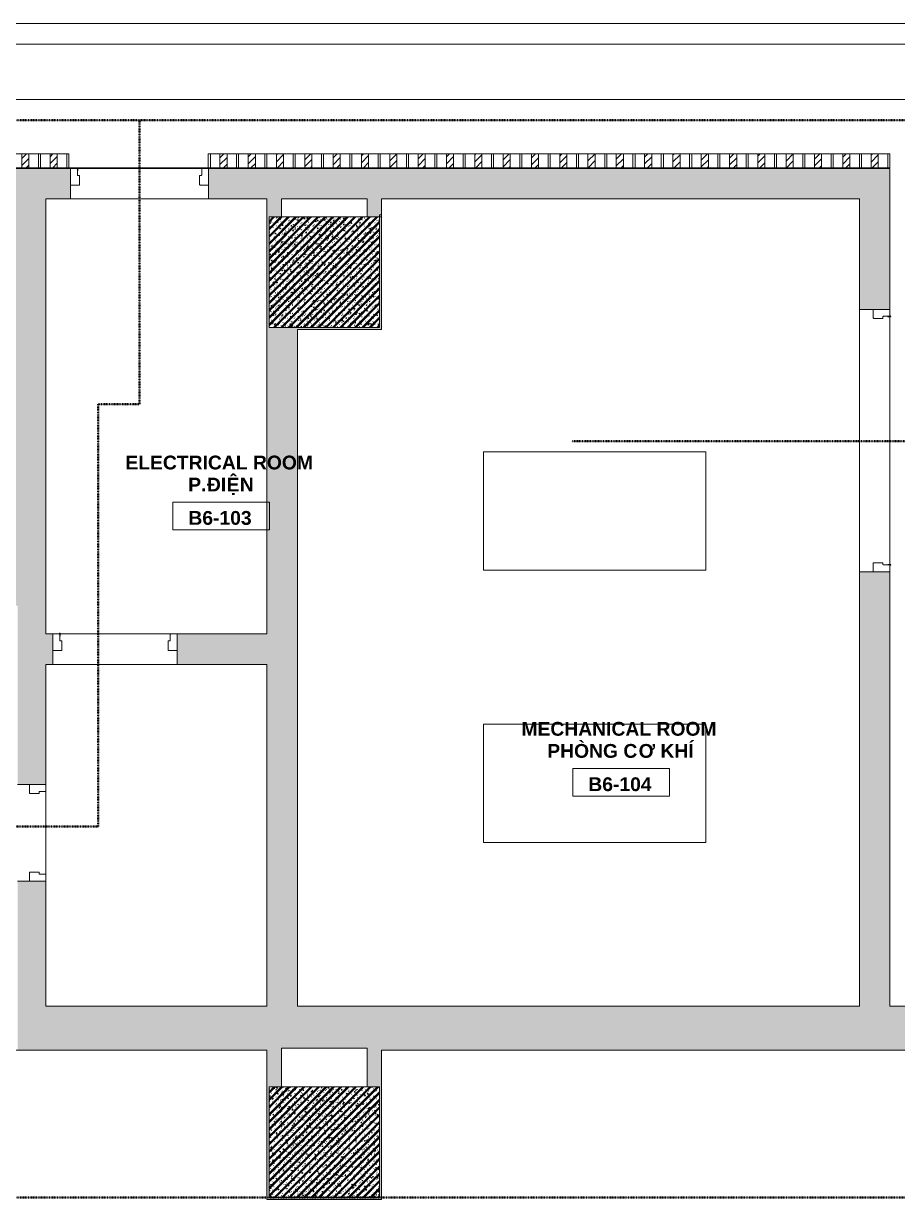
# Model space of a CAD drawing. Header units: millimetres. Extents: x -32090 to 18410, y 18847 to 76047.
# Drawn here: x 4383 to 10710, y 67532 to 76047 of the extents above; entities that cross this region are included whole.
import ezdxf

# ---------------------------------------------------------------- set-up
doc = ezdxf.new("R2010")
doc.units = ezdxf.units.MM
doc.linetypes.add('dash 1-1', pattern=[2, 1, -1])
for name, color, linetype, lineweight in [('A-AREA-IDEN', 2, 'Continuous', 9), ('A-DETL', 90, 'Continuous', 5), ('A-DOOR', 31, 'Continuous', 5), ('A-FLOR', 192, 'Continuous', 5), ('A-GLAZ-CURT', 52, 'Continuous', 5), ('A-GLAZ-CWMG', 51, 'Continuous', 5), ('A-WALL', 113, 'Continuous', 5), ('A-WALL-PATT', 111, 'Continuous', 5), ('S-COLS', 52, 'Continuous', 5)]:
    doc.layers.add(name, color=color, linetype=linetype, lineweight=lineweight)
doc.styles.add('Arial_B', font='arialbd.ttf', dxfattribs={"height": 100})
doc.styles.add('Arial_B_1', font='arialbd.ttf', dxfattribs={"height": 100})
pattern_1 = [(50, (0, 0), (63.763904, -5.57885), [6.667, -73.342]), (355, (0, 0), (-12.334876, 66.869514), [5.334, -58.674]), (100.451, (5.314, -0.465), (51.43036, 61.29098), [5.667, -62.332]), (46.184, (0, 17.78), (94.87722, -14.714836), [10.001, -110.014]), (96.636, (7.91, 16.55), (83.09115, 86.5993), [8.5, -93.497]), (351.184, (0, 17.78), (83.09204, 86.59928), [8.001, -88.011]), (21, (8.89, 13.335), (53.064487, -35.792726), [6.667, -73.342]), (326, (8.89, 13.335), (21.63066, 64.46546), [5.334, -58.674]), (71.451, (13.31, 10.35), (74.69646, 28.672367), [5.667, -62.332]), (37.5, (0, 0), (1.080413, 29.594271), [1.676, -56.286, 1.676, -57.887, -58.896]), (37.5, (0, 0), (1.080413, 29.594271), [-117.526, 1.676, -57.22]), (7.5, (0, 0), (23.386368, 35.063507), [1.676, -32.283, 1.676, -54.953, -22.447]), (7.5, (0, 0), (23.386368, 35.063507), [-90.589, 1.676, -20.771]), (327.5, (-19.825, 0), (47.456567, -2.005468), [1.676, -20.549, 1.676, -67.666, -92.011]), (327.5, (-19.825, 0), (47.456567, -2.005468), [-91.567, 1.676, -90.335]), (317.5, (-28.715, 0), (51.844948, 8.89904), [1.676, -27.216, 1.676, -44.374, -65.341]), (317.5, (-28.715, 0), (51.844948, 8.89904), [-74.943, 1.676, -63.665]), (45, (0, 0), (-26.715908, 26.715908), []), (45, (0, 10.89), (-26.715908, 26.715908), [])]

# ---------------------------------------------------------------- blocks, each defined once
blk = doc.blocks.new('DP3-D201 - DP3-D201-9167346-1st Traffic Floor Plan - Pedestrian')
at = {"layer": 'A-DOOR'}
for p, q in [((-903, 110), (-947, 110)), ((-900, 108.5), (-900, 94.1)), ((-900, 94.1), (-897, 94.1)), ((-900, 63), (-900, 94.1)), ((-897, 94.1), (-897, 113.1)), ((897, 113.1), (897, 94.1)), ((897, 94.1), (900, 94.1)), ((900, 94.1), (900, 108.5)), ((900, 94.1), (900, 63)), ((947, 110), (903, 110)), ((-888, 60), (-897, 60)), ((-885, -7), (-885, 57)), ((885, 57), (885, -7)), ((897, 60), (888, 60)), ((-947, -10), (-888, -10)), ((888, -10), (947, -10))]:
    blk.add_line(p, q, dxfattribs=at)
for centre, radius, start, end in [((-947, 107), 3, 90, 180.03612), ((-947, 107), 3, 141.44921, 180.03612), ((-947, 107), 3, 90, 128.58691), ((-900, 113.1), 3, 0, 249.32111), ((-903, 107), 3, 0.00001, 90), ((-903, 107), 3, 360, 90), ((-900, 113.1), 3, 58.66379, 131.99353), ((-900, 113.1), 3, 58.66379, 131.99353), ((-900, 113.1), 3, 58.66379, 131.99353), ((-900, 113.1), 3, 58.66379, 131.99353), ((-900, 113.1), 3, 58.66379, 131.99353), ((-900, 113.1), 3, 58.66379, 131.99353), ((-900, 113.1), 3, 58.66379, 131.99353), ((-902.2, 108.4), 2.19, 3.06617, 59.07533), ((900, 113.1), 3, 290.67889, 180), ((900, 113.1), 3, 48.00647, 121.33621), ((900, 113.1), 3, 48.00647, 121.33621), ((900, 113.1), 3, 48.00647, 121.33621), ((900, 113.1), 3, 48.00647, 121.33621), ((900, 113.1), 3, 48.00647, 121.33621), ((900, 113.1), 3, 48.00647, 121.33621), ((900, 113.1), 3, 48.00647, 121.33621), ((902.2, 108.4), 2.19, 120.92467, 176.93383), ((903, 107), 3, 90, 179.99999), ((903, 107), 3, 90, 180), ((947, 107), 3, 359.96388, 90), ((947, 107), 3, 51.41309, 90), ((947, 107), 3, 359.96388, 38.55079), ((-897, 63), 3, 180, 270), ((-888, 57), 3, 360, 90), ((-888, 57), 3, 360, 90), ((888, 57), 3, 90, 180), ((888, 57), 3, 90, 180), ((897, 63), 3, 270, 360), ((-947, -7), 3, 180, 270), ((-947, -7), 3, 180, 270), ((-888, -7), 3, 270, 360), ((-888, -7), 3, 270, 360), ((888, -7), 3, 180, 270), ((888, -7), 3, 180, 270), ((947, -7), 3, 270, 360), ((947, -7), 3, 270, 0)]:
    blk.add_arc(centre, radius, start, end, dxfattribs=at)
blk = doc.blocks.new('DP3-DF101_F_ - DP3-DF101_F_-11925982-1st Traffic Floor Plan - Pedestrian')
at = {"layer": 'A-DOOR'}
for p, q in [((-497, 10), (-438, 10)), ((-435, 7), (-435, -57)), ((435, -57), (435, 7)), ((438, 10), (497, 10)), ((-450, -63), (-450, -107)), ((-438, -60), (-447, -60)), ((447, -60), (438, -60)), ((450, -94), (450, -63)), ((-453, -110), (-497, -110)), ((447, -94), (447, -113)), ((450, -94), (447, -94)), ((450, -108.4), (450, -94)), ((497, -110), (453, -110))]:
    blk.add_line(p, q, dxfattribs=at)
for centre, radius, start, end in [((-497, 7), 3, 90, 180), ((-497, 7), 3, 90, 180), ((-438, 7), 3, 0, 90), ((-438, 7), 3, 0, 90), ((438, 7), 3, 90, 180), ((438, 7), 3, 90, 180), ((497, 7), 3, 0, 90), ((497, 7), 3, 0, 90), ((-447, -63), 3, 90, 180), ((-438, -57), 3, 270, 0), ((-438, -57), 3, 270, 0), ((438, -57), 3, 180, 270), ((438, -57), 3, 180, 270), ((447, -63), 3, 0, 90), ((-497, -107), 3, 179.96388, 270), ((-497, -107), 3, 179.96388, 218.55079), ((-497, -107), 3, 231.41309, 270), ((-453, -107), 3, 270, 359.99999), ((-453, -107), 3, 270, 0), ((450, -113), 3, 180, 69.32111), ((450, -113), 3, 238.66379, 311.99353), ((450, -113), 3, 238.66379, 311.99353), ((450, -113), 3, 238.66379, 311.99353), ((450, -113), 3, 238.66379, 311.99353), ((450, -113), 3, 238.66379, 311.99353), ((450, -113), 3, 238.66379, 311.99353), ((450, -113), 3, 238.66379, 311.99353), ((453, -107), 3, 180.00001, 270), ((453, -107), 3, 180, 270), ((452.2, -108.3), 2.19, 183.06617, 239.07533), ((497, -107), 3, 270, 0.03612), ((497, -107), 3, 270, 308.58691), ((497, -107), 3, 321.44921, 0.03612)]:
    blk.add_arc(centre, radius, start, end, dxfattribs=at)
blk = doc.blocks.new('DP3-D101 - DP3-D101-9444226-1st Traffic Floor Plan - Pedestrian')
at = {"layer": 'A-DOOR'}
for p, q in [((-447, 10), (-388, 10)), ((-385, 7), (-385, -57)), ((385, -57), (385, 7)), ((388, 10), (447, 10)), ((-400, -63), (-400, -107)), ((-388, -60), (-397, -60)), ((397, -60), (388, -60)), ((400, -94.1), (400, -63)), ((-403, -110), (-447, -110)), ((397, -94.1), (397, -113.1)), ((400, -94.1), (397, -94.1)), ((400, -108.5), (400, -94.1)), ((447, -110), (403, -110))]:
    blk.add_line(p, q, dxfattribs=at)
for centre, radius, start, end in [((-447, 7), 3, 90, 180), ((-447, 7), 3, 90, 180), ((-388, 7), 3, 0, 90), ((-388, 7), 3, 0, 90), ((388, 7), 3, 90, 180), ((388, 7), 3, 90, 180), ((447, 7), 3, 0, 90), ((447, 7), 3, 0, 90), ((-397, -63), 3, 90, 180), ((-388, -57), 3, 270, 0), ((-388, -57), 3, 270, 0), ((388, -57), 3, 180, 270), ((388, -57), 3, 180, 270), ((397, -63), 3, 0, 90), ((-447, -107), 3, 179.96388, 270), ((-447, -107), 3, 179.96388, 218.55079), ((-447, -107), 3, 231.41309, 270), ((-403, -107), 3, 270, 359.99999), ((-403, -107), 3, 270, 0), ((400, -113.1), 3, 180, 69.32111), ((400, -113.1), 3, 238.66379, 311.99353), ((400, -113.1), 3, 238.66379, 311.99353), ((400, -113.1), 3, 238.66379, 311.99353), ((400, -113.1), 3, 238.66379, 311.99353), ((400, -113.1), 3, 238.66379, 311.99353), ((400, -113.1), 3, 238.66379, 311.99353), ((400, -113.1), 3, 238.66379, 311.99353), ((403, -107), 3, 180.00001, 270), ((403, -107), 3, 180, 270), ((402.2, -108.4), 2.19, 183.06617, 239.07533), ((447, -107), 3, 270, 0.03612), ((447, -107), 3, 270, 308.58691), ((447, -107), 3, 321.44921, 0.03612)]:
    blk.add_arc(centre, radius, start, end, dxfattribs=at)
blk = doc.blocks.new('GUTTER_1 - GUTTER_1-8544427-1st Traffic Floor Plan - Pedestrian')
at = {"layer": 'A-FLOR'}
for p, q in [((-32089.9, 76047.2), (18410.1, 76047.2)), ((18260.1, 75897.2), (-31939.9, 75897.2))]:
    blk.add_line(p, q, dxfattribs=at)
blk = doc.blocks.new('X Block - X Block-11240923-1st Traffic Floor Plan - Pedestrian')
at = {"layer": 'A-GLAZ-CURT'}
h = blk.add_hatch(dxfattribs=at)
h.set_pattern_fill('FP_34', color=256, style=0, pattern_type=2)
h.set_pattern_definition([(225, (10537.566, 75052.996), (24.748737, -24.748737), [])])
h.paths.add_polyline_path([(18.3, 50), (-33.3, 50), (-33.3, -50), (18.3, -50)])
for p, q in [((-102.5, 50), (-33.3, 50)), ((18.3, 50), (-33.3, 50)), ((-33.3, 50), (-33.3, -50)), ((18.3, -50), (18.3, 50)), ((18.3, 50), (87.5, 50)), ((87.5, 50), (87.5, -50)), ((-33.3, -50), (-102.5, -50)), ((-33.3, -50), (18.3, -50)), ((87.5, -50), (18.3, -50))]:
    blk.add_line(p, q, dxfattribs=at)
blk = doc.blocks.new('X Block - X Block-V54-1st Traffic Floor Plan - Pedestrian')
at = {"layer": 'A-GLAZ-CURT'}
h = blk.add_hatch(dxfattribs=at)
h.set_pattern_fill('FP_35', color=256, style=0, pattern_type=2)
h.set_pattern_definition([(225, (10332.566, 75052.996), (24.748737, -24.748737), [])])
h.paths.add_polyline_path([(18.3, 50), (-33.3, 50), (-33.3, -50), (18.3, -50)])
for p, q in [((-102.5, 50), (-33.3, 50)), ((-102.5, 50), (-102.5, -50)), ((18.3, 50), (-33.3, 50)), ((-33.3, 50), (-33.3, -50)), ((18.3, -50), (18.3, 50)), ((18.3, 50), (87.5, 50)), ((87.5, 50), (87.5, -50)), ((-33.3, -50), (-102.5, -50)), ((-33.3, -50), (18.3, -50)), ((87.5, -50), (18.3, -50))]:
    blk.add_line(p, q, dxfattribs=at)
blk = doc.blocks.new('X Block - X Block-V55-1st Traffic Floor Plan - Pedestrian')
at = {"layer": 'A-GLAZ-CURT'}
h = blk.add_hatch(dxfattribs=at)
h.set_pattern_fill('FP_36', color=256, style=0, pattern_type=2)
h.set_pattern_definition([(225, (10127.566, 75052.996), (24.748737, -24.748737), [])])
h.paths.add_polyline_path([(18.3, 50), (-33.3, 50), (-33.3, -50), (18.3, -50)])
for p, q in [((-102.5, 50), (-33.3, 50)), ((-102.5, 50), (-102.5, -50)), ((18.3, 50), (-33.3, 50)), ((-33.3, 50), (-33.3, -50)), ((18.3, -50), (18.3, 50)), ((18.3, 50), (87.5, 50)), ((87.5, 50), (87.5, -50)), ((-33.3, -50), (-102.5, -50)), ((-33.3, -50), (18.3, -50)), ((87.5, -50), (18.3, -50))]:
    blk.add_line(p, q, dxfattribs=at)
blk = doc.blocks.new('X Block - X Block-V56-1st Traffic Floor Plan - Pedestrian')
at = {"layer": 'A-GLAZ-CURT'}
h = blk.add_hatch(dxfattribs=at)
h.set_pattern_fill('FP_37', color=256, style=0, pattern_type=2)
h.set_pattern_definition([(225, (9922.566, 75052.996), (24.748737, -24.748737), [])])
h.paths.add_polyline_path([(18.3, 50), (-33.3, 50), (-33.3, -50), (18.3, -50)])
for p, q in [((-102.5, 50), (-33.3, 50)), ((-102.5, 50), (-102.5, -50)), ((18.3, 50), (-33.3, 50)), ((-33.3, 50), (-33.3, -50)), ((18.3, -50), (18.3, 50)), ((18.3, 50), (87.5, 50)), ((87.5, 50), (87.5, -50)), ((-33.3, -50), (-102.5, -50)), ((-33.3, -50), (18.3, -50)), ((87.5, -50), (18.3, -50))]:
    blk.add_line(p, q, dxfattribs=at)
blk = doc.blocks.new('X Block - X Block-V57-1st Traffic Floor Plan - Pedestrian')
at = {"layer": 'A-GLAZ-CURT'}
h = blk.add_hatch(dxfattribs=at)
h.set_pattern_fill('FP_38', color=256, style=0, pattern_type=2)
h.set_pattern_definition([(225, (9717.566, 75052.996), (24.748737, -24.748737), [])])
h.paths.add_polyline_path([(18.3, 50), (-33.3, 50), (-33.3, -50), (18.3, -50)])
for p, q in [((-102.5, 50), (-33.3, 50)), ((-102.5, 50), (-102.5, -50)), ((18.3, 50), (-33.3, 50)), ((-33.3, 50), (-33.3, -50)), ((18.3, -50), (18.3, 50)), ((18.3, 50), (87.5, 50)), ((87.5, 50), (87.5, -50)), ((-33.3, -50), (-102.5, -50)), ((-33.3, -50), (18.3, -50)), ((87.5, -50), (18.3, -50))]:
    blk.add_line(p, q, dxfattribs=at)
blk = doc.blocks.new('X Block - X Block-V58-1st Traffic Floor Plan - Pedestrian')
at = {"layer": 'A-GLAZ-CURT'}
h = blk.add_hatch(dxfattribs=at)
h.set_pattern_fill('FP_39', color=256, style=0, pattern_type=2)
h.set_pattern_definition([(225, (9512.566, 75052.996), (24.748737, -24.748737), [])])
h.paths.add_polyline_path([(18.3, 50), (-33.3, 50), (-33.3, -50), (18.3, -50)])
for p, q in [((-102.5, 50), (-33.3, 50)), ((-102.5, 50), (-102.5, -50)), ((18.3, 50), (-33.3, 50)), ((-33.3, 50), (-33.3, -50)), ((18.3, -50), (18.3, 50)), ((18.3, 50), (87.5, 50)), ((87.5, 50), (87.5, -50)), ((-33.3, -50), (-102.5, -50)), ((-33.3, -50), (18.3, -50)), ((87.5, -50), (18.3, -50))]:
    blk.add_line(p, q, dxfattribs=at)
blk = doc.blocks.new('X Block - X Block-V59-1st Traffic Floor Plan - Pedestrian')
at = {"layer": 'A-GLAZ-CURT'}
h = blk.add_hatch(dxfattribs=at)
h.set_pattern_fill('FP_40', color=256, style=0, pattern_type=2)
h.set_pattern_definition([(225, (9307.566, 75052.996), (24.748737, -24.748737), [])])
h.paths.add_polyline_path([(18.3, 50), (-33.3, 50), (-33.3, -50), (18.3, -50)])
for p, q in [((-102.5, 50), (-33.3, 50)), ((-102.5, 50), (-102.5, -50)), ((18.3, 50), (-33.3, 50)), ((-33.3, 50), (-33.3, -50)), ((18.3, -50), (18.3, 50)), ((18.3, 50), (87.5, 50)), ((87.5, 50), (87.5, -50)), ((-33.3, -50), (-102.5, -50)), ((-33.3, -50), (18.3, -50)), ((87.5, -50), (18.3, -50))]:
    blk.add_line(p, q, dxfattribs=at)
blk = doc.blocks.new('X Block - X Block-V60-1st Traffic Floor Plan - Pedestrian')
at = {"layer": 'A-GLAZ-CURT'}
h = blk.add_hatch(dxfattribs=at)
h.set_pattern_fill('FP_41', color=256, style=0, pattern_type=2)
h.set_pattern_definition([(225, (9102.566, 75052.996), (24.748737, -24.748737), [])])
h.paths.add_polyline_path([(18.3, 50), (-33.3, 50), (-33.3, -50), (18.3, -50)])
for p, q in [((-102.5, 50), (-33.3, 50)), ((-102.5, 50), (-102.5, -50)), ((18.3, 50), (-33.3, 50)), ((-33.3, 50), (-33.3, -50)), ((18.3, -50), (18.3, 50)), ((18.3, 50), (87.5, 50)), ((87.5, 50), (87.5, -50)), ((-33.3, -50), (-102.5, -50)), ((-33.3, -50), (18.3, -50)), ((87.5, -50), (18.3, -50))]:
    blk.add_line(p, q, dxfattribs=at)
blk = doc.blocks.new('X Block - X Block-V61-1st Traffic Floor Plan - Pedestrian')
at = {"layer": 'A-GLAZ-CURT'}
h = blk.add_hatch(dxfattribs=at)
h.set_pattern_fill('FP_42', color=256, style=0, pattern_type=2)
h.set_pattern_definition([(225, (8897.566, 75052.996), (24.748737, -24.748737), [])])
h.paths.add_polyline_path([(18.3, 50), (-33.3, 50), (-33.3, -50), (18.3, -50)])
for p, q in [((-102.5, 50), (-33.3, 50)), ((-102.5, 50), (-102.5, -50)), ((18.3, 50), (-33.3, 50)), ((-33.3, 50), (-33.3, -50)), ((18.3, -50), (18.3, 50)), ((18.3, 50), (87.5, 50)), ((87.5, 50), (87.5, -50)), ((-33.3, -50), (-102.5, -50)), ((-33.3, -50), (18.3, -50)), ((87.5, -50), (18.3, -50))]:
    blk.add_line(p, q, dxfattribs=at)
blk = doc.blocks.new('X Block - X Block-V62-1st Traffic Floor Plan - Pedestrian')
at = {"layer": 'A-GLAZ-CURT'}
h = blk.add_hatch(dxfattribs=at)
h.set_pattern_fill('FP_43', color=256, style=0, pattern_type=2)
h.set_pattern_definition([(225, (8692.566, 75052.996), (24.748737, -24.748737), [])])
h.paths.add_polyline_path([(18.3, 50), (-33.3, 50), (-33.3, -50), (18.3, -50)])
for p, q in [((-102.5, 50), (-33.3, 50)), ((-102.5, 50), (-102.5, -50)), ((18.3, 50), (-33.3, 50)), ((-33.3, 50), (-33.3, -50)), ((18.3, -50), (18.3, 50)), ((18.3, 50), (87.5, 50)), ((87.5, 50), (87.5, -50)), ((-33.3, -50), (-102.5, -50)), ((-33.3, -50), (18.3, -50)), ((87.5, -50), (18.3, -50))]:
    blk.add_line(p, q, dxfattribs=at)
blk = doc.blocks.new('X Block - X Block-V63-1st Traffic Floor Plan - Pedestrian')
at = {"layer": 'A-GLAZ-CURT'}
h = blk.add_hatch(dxfattribs=at)
h.set_pattern_fill('FP_44', color=256, style=0, pattern_type=2)
h.set_pattern_definition([(225, (8487.566, 75052.996), (24.748737, -24.748737), [])])
h.paths.add_polyline_path([(18.3, 50), (-33.3, 50), (-33.3, -50), (18.3, -50)])
for p, q in [((-102.5, 50), (-33.3, 50)), ((-102.5, 50), (-102.5, -50)), ((18.3, 50), (-33.3, 50)), ((-33.3, 50), (-33.3, -50)), ((18.3, -50), (18.3, 50)), ((18.3, 50), (87.5, 50)), ((87.5, 50), (87.5, -50)), ((-33.3, -50), (-102.5, -50)), ((-33.3, -50), (18.3, -50)), ((87.5, -50), (18.3, -50))]:
    blk.add_line(p, q, dxfattribs=at)
blk = doc.blocks.new('X Block - X Block-V64-1st Traffic Floor Plan - Pedestrian')
at = {"layer": 'A-GLAZ-CURT'}
h = blk.add_hatch(dxfattribs=at)
h.set_pattern_fill('FP_45', color=256, style=0, pattern_type=2)
h.set_pattern_definition([(225, (8282.566, 75052.996), (24.748737, -24.748737), [])])
h.paths.add_polyline_path([(18.3, 50), (-33.3, 50), (-33.3, -50), (18.3, -50)])
for p, q in [((-102.5, 50), (-33.3, 50)), ((-102.5, 50), (-102.5, -50)), ((18.3, 50), (-33.3, 50)), ((-33.3, 50), (-33.3, -50)), ((18.3, -50), (18.3, 50)), ((18.3, 50), (87.5, 50)), ((87.5, 50), (87.5, -50)), ((-33.3, -50), (-102.5, -50)), ((-33.3, -50), (18.3, -50)), ((87.5, -50), (18.3, -50))]:
    blk.add_line(p, q, dxfattribs=at)
blk = doc.blocks.new('X Block - X Block-V65-1st Traffic Floor Plan - Pedestrian')
at = {"layer": 'A-GLAZ-CURT'}
h = blk.add_hatch(dxfattribs=at)
h.set_pattern_fill('FP_46', color=256, style=0, pattern_type=2)
h.set_pattern_definition([(225, (8077.566, 75052.996), (24.748737, -24.748737), [])])
h.paths.add_polyline_path([(18.3, 50), (-33.3, 50), (-33.3, -50), (18.3, -50)])
for p, q in [((-102.5, 50), (-33.3, 50)), ((-102.5, 50), (-102.5, -50)), ((18.3, 50), (-33.3, 50)), ((-33.3, 50), (-33.3, -50)), ((18.3, -50), (18.3, 50)), ((18.3, 50), (87.5, 50)), ((87.5, 50), (87.5, -50)), ((-33.3, -50), (-102.5, -50)), ((-33.3, -50), (18.3, -50)), ((87.5, -50), (18.3, -50))]:
    blk.add_line(p, q, dxfattribs=at)
blk = doc.blocks.new('X Block - X Block-V66-1st Traffic Floor Plan - Pedestrian')
at = {"layer": 'A-GLAZ-CURT'}
h = blk.add_hatch(dxfattribs=at)
h.set_pattern_fill('FP_47', color=256, style=0, pattern_type=2)
h.set_pattern_definition([(225, (7872.566, 75052.996), (24.748737, -24.748737), [])])
h.paths.add_polyline_path([(18.3, 50), (-33.3, 50), (-33.3, -50), (18.3, -50)])
for p, q in [((-102.5, 50), (-33.3, 50)), ((-102.5, 50), (-102.5, -50)), ((18.3, 50), (-33.3, 50)), ((-33.3, 50), (-33.3, -50)), ((18.3, -50), (18.3, 50)), ((18.3, 50), (87.5, 50)), ((87.5, 50), (87.5, -50)), ((-33.3, -50), (-102.5, -50)), ((-33.3, -50), (18.3, -50)), ((87.5, -50), (18.3, -50))]:
    blk.add_line(p, q, dxfattribs=at)
blk = doc.blocks.new('X Block - X Block-V67-1st Traffic Floor Plan - Pedestrian')
at = {"layer": 'A-GLAZ-CURT'}
h = blk.add_hatch(dxfattribs=at)
h.set_pattern_fill('FP_48', color=256, style=0, pattern_type=2)
h.set_pattern_definition([(225, (7667.566, 75052.996), (24.748737, -24.748737), [])])
h.paths.add_polyline_path([(18.3, 50), (-33.3, 50), (-33.3, -50), (18.3, -50)])
for p, q in [((-102.5, 50), (-33.3, 50)), ((-102.5, 50), (-102.5, -50)), ((18.3, 50), (-33.3, 50)), ((-33.3, 50), (-33.3, -50)), ((18.3, -50), (18.3, 50)), ((18.3, 50), (87.5, 50)), ((87.5, 50), (87.5, -50)), ((-33.3, -50), (-102.5, -50)), ((-33.3, -50), (18.3, -50)), ((87.5, -50), (18.3, -50))]:
    blk.add_line(p, q, dxfattribs=at)
blk = doc.blocks.new('X Block - X Block-V68-1st Traffic Floor Plan - Pedestrian')
at = {"layer": 'A-GLAZ-CURT'}
h = blk.add_hatch(dxfattribs=at)
h.set_pattern_fill('FP_49', color=256, style=0, pattern_type=2)
h.set_pattern_definition([(225, (7462.566, 75052.996), (24.748737, -24.748737), [])])
h.paths.add_polyline_path([(18.3, 50), (-33.3, 50), (-33.3, -50), (18.3, -50)])
for p, q in [((-102.5, 50), (-33.3, 50)), ((-102.5, 50), (-102.5, -50)), ((18.3, 50), (-33.3, 50)), ((-33.3, 50), (-33.3, -50)), ((18.3, -50), (18.3, 50)), ((18.3, 50), (87.5, 50)), ((87.5, 50), (87.5, -50)), ((-33.3, -50), (-102.5, -50)), ((-33.3, -50), (18.3, -50)), ((87.5, -50), (18.3, -50))]:
    blk.add_line(p, q, dxfattribs=at)
blk = doc.blocks.new('X Block - X Block-V69-1st Traffic Floor Plan - Pedestrian')
at = {"layer": 'A-GLAZ-CURT'}
h = blk.add_hatch(dxfattribs=at)
h.set_pattern_fill('FP_50', color=256, style=0, pattern_type=2)
h.set_pattern_definition([(225, (7257.566, 75052.996), (24.748737, -24.748737), [])])
h.paths.add_polyline_path([(18.3, 50), (-33.3, 50), (-33.3, -50), (18.3, -50)])
for p, q in [((-102.5, 50), (-33.3, 50)), ((-102.5, 50), (-102.5, -50)), ((18.3, 50), (-33.3, 50)), ((-33.3, 50), (-33.3, -50)), ((18.3, -50), (18.3, 50)), ((18.3, 50), (87.5, 50)), ((87.5, 50), (87.5, -50)), ((-33.3, -50), (-102.5, -50)), ((-33.3, -50), (18.3, -50)), ((87.5, -50), (18.3, -50))]:
    blk.add_line(p, q, dxfattribs=at)
blk = doc.blocks.new('X Block - X Block-V70-1st Traffic Floor Plan - Pedestrian')
at = {"layer": 'A-GLAZ-CURT'}
h = blk.add_hatch(dxfattribs=at)
h.set_pattern_fill('FP_51', color=256, style=0, pattern_type=2)
h.set_pattern_definition([(225, (7052.566, 75052.996), (24.748737, -24.748737), [])])
h.paths.add_polyline_path([(18.3, 50), (-33.3, 50), (-33.3, -50), (18.3, -50)])
for p, q in [((-102.5, 50), (-33.3, 50)), ((-102.5, 50), (-102.5, -50)), ((18.3, 50), (-33.3, 50)), ((-33.3, 50), (-33.3, -50)), ((18.3, -50), (18.3, 50)), ((18.3, 50), (87.5, 50)), ((87.5, 50), (87.5, -50)), ((-33.3, -50), (-102.5, -50)), ((-33.3, -50), (18.3, -50)), ((87.5, -50), (18.3, -50))]:
    blk.add_line(p, q, dxfattribs=at)
blk = doc.blocks.new('X Block - X Block-V71-1st Traffic Floor Plan - Pedestrian')
at = {"layer": 'A-GLAZ-CURT'}
h = blk.add_hatch(dxfattribs=at)
h.set_pattern_fill('FP_52', color=256, style=0, pattern_type=2)
h.set_pattern_definition([(225, (6847.566, 75052.996), (24.748737, -24.748737), [])])
h.paths.add_polyline_path([(18.3, 50), (-33.3, 50), (-33.3, -50), (18.3, -50)])
for p, q in [((-102.5, 50), (-33.3, 50)), ((-102.5, 50), (-102.5, -50)), ((18.3, 50), (-33.3, 50)), ((-33.3, 50), (-33.3, -50)), ((18.3, -50), (18.3, 50)), ((18.3, 50), (87.5, 50)), ((87.5, 50), (87.5, -50)), ((-33.3, -50), (-102.5, -50)), ((-33.3, -50), (18.3, -50)), ((87.5, -50), (18.3, -50))]:
    blk.add_line(p, q, dxfattribs=at)
blk = doc.blocks.new('X Block - X Block-V72-1st Traffic Floor Plan - Pedestrian')
at = {"layer": 'A-GLAZ-CURT'}
h = blk.add_hatch(dxfattribs=at)
h.set_pattern_fill('FP_53', color=256, style=0, pattern_type=2)
h.set_pattern_definition([(225, (6642.566, 75052.996), (24.748737, -24.748737), [])])
h.paths.add_polyline_path([(18.3, 50), (-33.3, 50), (-33.3, -50), (18.3, -50)])
for p, q in [((-102.5, 50), (-33.3, 50)), ((-102.5, 50), (-102.5, -50)), ((18.3, 50), (-33.3, 50)), ((-33.3, 50), (-33.3, -50)), ((18.3, -50), (18.3, 50)), ((18.3, 50), (87.5, 50)), ((87.5, 50), (87.5, -50)), ((-33.3, -50), (-102.5, -50)), ((-33.3, -50), (18.3, -50)), ((87.5, -50), (18.3, -50))]:
    blk.add_line(p, q, dxfattribs=at)
blk = doc.blocks.new('X Block - X Block-V73-1st Traffic Floor Plan - Pedestrian')
at = {"layer": 'A-GLAZ-CURT'}
h = blk.add_hatch(dxfattribs=at)
h.set_pattern_fill('FP_54', color=256, style=0, pattern_type=2)
h.set_pattern_definition([(225, (6437.566, 75052.996), (24.748737, -24.748737), [])])
h.paths.add_polyline_path([(18.3, 50), (-33.3, 50), (-33.3, -50), (18.3, -50)])
for p, q in [((-102.5, 50), (-33.3, 50)), ((-102.5, 50), (-102.5, -50)), ((18.3, 50), (-33.3, 50)), ((-33.3, 50), (-33.3, -50)), ((18.3, -50), (18.3, 50)), ((18.3, 50), (87.5, 50)), ((87.5, 50), (87.5, -50)), ((-33.3, -50), (-102.5, -50)), ((-33.3, -50), (18.3, -50)), ((87.5, -50), (18.3, -50))]:
    blk.add_line(p, q, dxfattribs=at)
blk = doc.blocks.new('X Block - X Block-V74-1st Traffic Floor Plan - Pedestrian')
at = {"layer": 'A-GLAZ-CURT'}
h = blk.add_hatch(dxfattribs=at)
h.set_pattern_fill('FP_55', color=256, style=0, pattern_type=2)
h.set_pattern_definition([(225, (6232.566, 75052.996), (24.748737, -24.748737), [])])
h.paths.add_polyline_path([(18.3, 50), (-33.3, 50), (-33.3, -50), (18.3, -50)])
for p, q in [((-102.5, 50), (-33.3, 50)), ((-102.5, 50), (-102.5, -50)), ((18.3, 50), (-33.3, 50)), ((-33.3, 50), (-33.3, -50)), ((18.3, -50), (18.3, 50)), ((18.3, 50), (87.5, 50)), ((87.5, 50), (87.5, -50)), ((-33.3, -50), (-102.5, -50)), ((-33.3, -50), (18.3, -50)), ((87.5, -50), (18.3, -50))]:
    blk.add_line(p, q, dxfattribs=at)
blk = doc.blocks.new('X Block - X Block-V75-1st Traffic Floor Plan - Pedestrian')
at = {"layer": 'A-GLAZ-CURT'}
h = blk.add_hatch(dxfattribs=at)
h.set_pattern_fill('FP_56', color=256, style=0, pattern_type=2)
h.set_pattern_definition([(225, (6027.566, 75052.996), (24.748737, -24.748737), [])])
h.paths.add_polyline_path([(18.3, 50), (-33.3, 50), (-33.3, -50), (18.3, -50)])
for p, q in [((-102.5, 50), (-33.3, 50)), ((-102.5, 50), (-102.5, -50)), ((18.3, 50), (-33.3, 50)), ((-33.3, 50), (-33.3, -50)), ((18.3, -50), (18.3, 50)), ((18.3, 50), (87.5, 50)), ((87.5, 50), (87.5, -50)), ((-33.3, -50), (-102.5, -50)), ((-33.3, -50), (18.3, -50)), ((87.5, -50), (18.3, -50))]:
    blk.add_line(p, q, dxfattribs=at)
blk = doc.blocks.new('Rectangular Mullion - 15 x 100mm-10597005-1st Traffic Floor Plan - Pedestrian')
at = {"layer": 'A-GLAZ-CWMG'}
for p, q in [((10435.1, 75103), (10450.1, 75103)), ((10450.1, 75003), (10435.1, 75003))]:
    blk.add_line(p, q, dxfattribs=at)
blk = doc.blocks.new('Rectangular Mullion - 15 x 100mm-10597006-1st Traffic Floor Plan - Pedestrian')
at = {"layer": 'A-GLAZ-CWMG'}
for p, q in [((10230.1, 75103), (10245.1, 75103)), ((10245.1, 75003), (10230.1, 75003))]:
    blk.add_line(p, q, dxfattribs=at)
blk = doc.blocks.new('X Block - X Block-11240924-1st Traffic Floor Plan - Pedestrian')
at = {"layer": 'A-GLAZ-CURT'}
h = blk.add_hatch(dxfattribs=at)
h.set_pattern_fill('FP_57', color=256, style=0, pattern_type=2)
h.set_pattern_definition([(225, (5830.066, 75052.996), (24.748737, -24.748737), [])])
h.paths.add_polyline_path([(25.8, -50), (25.8, 50), (-25.8, 50), (-25.8, -50)])
for p, q in [((-95, 50), (-25.8, 50)), ((-95, 50), (-95, -50)), ((25.8, 50), (-25.8, 50)), ((-25.8, 50), (-25.8, -50)), ((25.8, -50), (25.8, 50)), ((25.8, 50), (95, 50)), ((-25.8, -50), (-95, -50)), ((-25.8, -50), (25.8, -50)), ((95, -50), (25.8, -50))]:
    blk.add_line(p, q, dxfattribs=at)
blk = doc.blocks.new('Rectangular Mullion - 15 x 100mm-10597013-1st Traffic Floor Plan - Pedestrian')
at = {"layer": 'A-GLAZ-CWMG'}
for p, q in [((-15, 50), (0, 50)), ((-15, -50), (-15, 50)), ((0, 50), (0, -50)), ((0, -50), (-15, -50))]:
    blk.add_line(p, q, dxfattribs=at)
blk = doc.blocks.new('Rectangular Mullion - 15 x 100mm-10597017-1st Traffic Floor Plan - Pedestrian')
at = {"layer": 'A-GLAZ-CWMG'}
for p, q in [((0, 50), (-15, 50)), ((-15, 50), (-15, -50)), ((0, -50), (0, 50)), ((-15, -50), (0, -50))]:
    blk.add_line(p, q, dxfattribs=at)
blk = doc.blocks.new('X Block - X Block-V76-1st Traffic Floor Plan - Pedestrian')
at = {"layer": 'A-GLAZ-CURT'}
h = blk.add_hatch(dxfattribs=at)
h.set_pattern_fill('FP_58', color=256, style=0, pattern_type=2)
h.set_pattern_definition([(225, (4592.566, 75052.996), (24.748737, -24.748737), [])])
h.paths.add_polyline_path([(18.3, 50), (-33.3, 50), (-33.3, -50), (18.3, -50)])
for p, q in [((-102.5, 50), (-33.3, 50)), ((18.3, 50), (-33.3, 50)), ((-33.3, 50), (-33.3, -50)), ((18.3, -50), (18.3, 50)), ((18.3, 50), (87.5, 50)), ((87.5, 50), (87.5, -50)), ((-33.3, -50), (-102.5, -50)), ((-33.3, -50), (18.3, -50)), ((87.5, -50), (18.3, -50))]:
    blk.add_line(p, q, dxfattribs=at)
blk = doc.blocks.new('X Block - X Block-V77-1st Traffic Floor Plan - Pedestrian')
at = {"layer": 'A-GLAZ-CURT'}
h = blk.add_hatch(dxfattribs=at)
h.set_pattern_fill('FP_59', color=256, style=0, pattern_type=2)
h.set_pattern_definition([(225, (4387.566, 75052.996), (24.748737, -24.748737), [])])
h.paths.add_polyline_path([(18.3, 50), (-33.3, 50), (-33.3, -50), (18.3, -50)])
for p, q in [((-102.5, 50), (-33.3, 50)), ((-102.5, 50), (-102.5, -50)), ((18.3, 50), (-33.3, 50)), ((-33.3, 50), (-33.3, -50)), ((18.3, -50), (18.3, 50)), ((18.3, 50), (87.5, 50)), ((87.5, 50), (87.5, -50)), ((-33.3, -50), (-102.5, -50)), ((-33.3, -50), (18.3, -50)), ((87.5, -50), (18.3, -50))]:
    blk.add_line(p, q, dxfattribs=at)
blk = doc.blocks.new('DP4-D101 - DP4-D101-12537075-1st Traffic Floor Plan - Pedestrian')
at = {"layer": 'A-DOOR'}
for p, q in [((-347, 17.5), (-288, 17.5)), ((-285, 14.5), (-285, -49.5)), ((285, -49.5), (285, 14.5)), ((288, 17.5), (347, 17.5)), ((-300, -55.5), (-300, -99.5)), ((-288, -52.5), (-297, -52.5)), ((297, -52.5), (288, -52.5)), ((300, -99.5), (300, -55.5)), ((-303, -102.5), (-347, -102.5)), ((347, -102.5), (303, -102.5))]:
    blk.add_line(p, q, dxfattribs=at)
for centre, start, end in [((-347, 14.5), 90, 180), ((-347, 14.5), 90, 180), ((-288, 14.5), 0, 90), ((-288, 14.5), 0, 90), ((288, 14.5), 90, 180), ((288, 14.5), 90, 180), ((347, 14.5), 0, 90), ((347, 14.5), 0, 90), ((-297, -55.5), 90, 180), ((-288, -49.5), 270, 0), ((-288, -49.5), 270, 0), ((288, -49.5), 180, 270), ((288, -49.5), 180, 270), ((297, -55.5), 0, 90), ((-347, -99.5), 179.96388, 270), ((-347, -99.5), 179.96388, 218.55079), ((-347, -99.5), 231.41309, 270), ((-303, -99.5), 270, 359.99999), ((-303, -99.5), 270, 0), ((303, -99.5), 180.00001, 270), ((303, -99.5), 180, 270), ((347, -99.5), 270, 0.03612), ((347, -99.5), 270, 308.58691), ((347, -99.5), 321.44921, 0.03612)]:
    blk.add_arc(centre, 3, start, end, dxfattribs=at)
blk = doc.blocks.new('Room Tag - Room Tag-8377849-1st Traffic Floor Plan - Pedestrian')
at = {"layer": 'A-AREA-IDEN'}
for p, q in [((-7, -0.80625), (-7, -4.80625)), ((-7, -0.80625), (7, -0.80625)), ((7, -0.80625), (7, -4.80625)), ((-7, -4.80625), (7, -4.80625))]:
    blk.add_line(p, q, dxfattribs=at)

msp = doc.modelspace()

# ---------------------------------------------------------------- hatches: boundary and pattern name
at = {"layer": 'A-WALL-PATT'}
h = msp.add_hatch(color=256, dxfattribs=at)
h.paths.add_polyline_path([(10655.1, 74777), (10655.1, 74997), (5722.6, 74997), (5722.6, 74777), (10525.8, 74777)])
h.paths.add_polyline_path([(4325.1, 74777), (4722.6, 74777), (4722.6, 74997), (-2974.9, 74997), (-2974.9, 74777), (-598.4, 74777), (-598.4, 74882), (-211.4, 74882), (-211.4, 74777), (3588.4, 74777)])
for points in [[(4325.1, 71832), (4545.1, 71832), (4545.1, 74777), (4325.1, 74777), (4325.1, 71976)], [(6250.1, 74647), (6250.1, 74777), (6145.1, 74777), (6145.1, 74647), (6160.1, 74647)], [(6870.1, 74777), (6870.1, 74647), (6975.1, 74647), (6975.1, 74777)], [(6160.1, 73832), (6160.1, 74647), (6145.1, 74647), (6145.1, 73832)], [(6975.1, 73832), (6975.1, 74662), (6960.1, 74662), (6960.1, 73832)], [(6145.1, 68627), (6365.1, 68627), (6365.1, 73832), (6145.1, 73832), (6145.1, 68932)], [(6960.1, 73832), (6960.1, 73847), (6160.1, 73847), (6160.1, 73832), (6365.1, 73832)], [(6145.1, 68612), (6145.1, 68932), (4545.1, 68932), (4545.1, 68612), (5900.9, 68612)], [(6365.1, 68932), (6365.1, 68627), (6870.1, 68627), (6870.1, 68932)], [(6960.1, 68347), (6975.1, 68347), (6975.1, 68612), (6960.1, 68612), (6960.1, 68932), (6870.1, 68932), (6870.1, 68347)], [(10435.1, 68612), (16500.1, 68612), (16500.1, 68932), (6960.1, 68932), (6960.1, 68612), (8213.3, 68612)], [(6145.1, 68347), (6250.1, 68347), (6250.1, 68627), (6145.1, 68627)], [(6160.1, 67532), (6160.1, 68347), (6145.1, 68347), (6145.1, 67532)], [(6975.1, 67532), (6975.1, 68347), (6960.1, 68347), (6960.1, 67532)], [(6160.1, 67547), (6160.1, 67532), (6960.1, 67532), (6960.1, 67547)]]:
    msp.add_hatch(color=256, dxfattribs=at).paths.add_polyline_path(points)
h = msp.add_hatch(color=256, dxfattribs=at)
h.paths.add_polyline_path([(10655.1, 68932), (10655.1, 72077), (10435.1, 72077), (10435.1, 68932)])
h.paths.add_polyline_path([(10435.1, 73977), (10655.1, 73977), (10655.1, 74777), (10435.1, 74777)])
h = msp.add_hatch(color=256, dxfattribs=at)
h.paths.add_polyline_path([(4545.1, 68612), (4545.1, 69837), (4340.1, 69837), (4340.1, 68612)])
h.paths.add_polyline_path([(4545.1, 70537), (4545.1, 71832), (4340.1, 71832), (4340.1, 70537)])
h = msp.add_hatch(color=256, dxfattribs=at)
h.paths.add_polyline_path([(5495.1, 71407), (6145.1, 71407), (6145.1, 71627), (5495.1, 71627)])
h.paths.add_polyline_path([(4545.1, 71407), (4595.1, 71407), (4595.1, 71627), (4545.1, 71627)])
at = {"layer": 'S-COLS'}
h = msp.add_hatch(dxfattribs=at)
h.set_pattern_fill('FP_1', color=256, style=0, pattern_type=2)
h.set_pattern_definition(pattern_1)
h.paths.add_polyline_path([(6160.1, 73847), (6960.1, 73847), (6960.1, 74647), (6160.1, 74647)])
h = msp.add_hatch(dxfattribs=at)
h.set_pattern_fill('FP_1', color=256, style=0, pattern_type=2)
h.set_pattern_definition(pattern_1)
h.paths.add_polyline_path([(6960.1, 67547), (6960.1, 68347), (6160.1, 68347), (6160.1, 67547)])

# ---------------------------------------------------------------- linework, layer by layer
at = {"layer": 'A-DETL', "linetype": 'dash 1-1', "lineweight": 40}
for p, q in [((-4704.9, 75347), (12295.1, 75347)), ((5222.6, 75347), (5222.6, 73292)), ((5222.6, 73292), (4922.6, 73292)), ((4922.6, 73292), (4922.6, 70232)), ((12295.1, 73024), (8352.1, 73024)), ((4922.6, 70232), (3542.6, 70232)), ((1495.1, 67547), (11692.1, 67547))]:
    msp.add_line(p, q, dxfattribs=at)
at = {"layer": 'A-FLOR'}
for p, q in [((-31539.9, 75497.2), (17860.1, 75497.2)), ((5720.1, 75003), (4710.1, 75003)), ((10640.1, 74997), (10640.1, 75003)), ((9322.1, 72945), (7712.1, 72945)), ((7712.1, 72945), (7712.1, 72090)), ((9322.1, 72090), (9322.1, 72945)), ((7712.1, 72090), (9322.1, 72090)), ((9322.1, 70973), (7712.1, 70973)), ((7712.1, 70973), (7712.1, 70118)), ((9322.1, 70118), (9322.1, 70973)), ((4545.1, 70537), (4545.1, 70534)), ((4545.1, 70490), (4545.1, 69884)), ((7712.1, 70118), (9322.1, 70118)), ((4545.1, 69840), (4545.1, 69837))]:
    msp.add_line(p, q, dxfattribs=at)
at = {"layer": 'A-WALL', "lineweight": 15}
for p, q in [((4722.6, 74997), (-4114.9, 74997)), ((4722.6, 74777), (4722.6, 74997)), ((10655.1, 74997), (5722.6, 74997)), ((5722.6, 74997), (5722.6, 74777)), ((10655.1, 73977), (10655.1, 74997)), ((4545.1, 74777), (4722.6, 74777)), ((4545.1, 71627), (4545.1, 74777)), ((5722.6, 74777), (6145.1, 74777)), ((6145.1, 74777), (6145.1, 74647)), ((6250.1, 74647), (6250.1, 74777)), ((6250.1, 74777), (6870.1, 74777)), ((6870.1, 74777), (6870.1, 74647)), ((6975.1, 73832), (6975.1, 74777)), ((6975.1, 74777), (10435.1, 74777)), ((10435.1, 74777), (10435.1, 73977)), ((6145.1, 74647), (6145.1, 73832)), ((6160.1, 74647), (6250.1, 74647)), ((6160.1, 73847), (6160.1, 74647)), ((6870.1, 74647), (6975.1, 74647)), ((6975.1, 74662), (6960.1, 74662)), ((6960.1, 74662), (6960.1, 73847)), ((10435.1, 73977), (10655.1, 73977)), ((6145.1, 73832), (6145.1, 71627)), ((6960.1, 73847), (6160.1, 73847)), ((6365.1, 68932), (6365.1, 73832)), ((6365.1, 73832), (6975.1, 73832)), ((10435.1, 72077), (10435.1, 68932)), ((10655.1, 72077), (10435.1, 72077)), ((10655.1, 68932), (10655.1, 72077)), ((4595.1, 71627), (4545.1, 71627)), ((4595.1, 71407), (4595.1, 71627)), ((6145.1, 71627), (5495.1, 71627)), ((5495.1, 71627), (5495.1, 71407)), ((4545.1, 71407), (4595.1, 71407)), ((4545.1, 70537), (4545.1, 71407)), ((5495.1, 71407), (6145.1, 71407)), ((6145.1, 71407), (6145.1, 68932)), ((4340.1, 70537), (4545.1, 70537)), ((4545.1, 69837), (4340.1, 69837)), ((4545.1, 68932), (4545.1, 69837)), ((6145.1, 68932), (4545.1, 68932)), ((10435.1, 68932), (6365.1, 68932)), ((17125.1, 68932), (10655.1, 68932)), ((-1314.9, 68612), (6145.1, 68612)), ((6145.1, 68612), (6145.1, 67532)), ((6250.1, 68347), (6250.1, 68627)), ((6250.1, 68627), (6870.1, 68627)), ((6870.1, 68627), (6870.1, 68347)), ((6975.1, 67532), (6975.1, 68612)), ((6975.1, 68612), (16195.1, 68612)), ((6160.1, 67547), (6160.1, 68347)), ((6160.1, 68347), (6250.1, 68347)), ((6870.1, 68347), (6960.1, 68347)), ((6960.1, 68347), (6960.1, 67547)), ((6145.1, 67532), (6975.1, 67532)), ((6960.1, 67547), (6160.1, 67547))]:
    msp.add_line(p, q, dxfattribs=at)
at = {"layer": 'A-WALL'}
for p, q in [((4722.6, 74997), (4725.6, 74997)), ((4769.6, 74997), (4771.8, 74997)), ((4775.6, 74997), (5675.6, 74997)), ((5719.6, 74997), (5722.6, 74997)), ((5722.6, 74777), (4722.6, 74777)), ((10435.1, 72077), (10435.1, 73977)), ((10655.1, 73977), (10655.1, 73974)), ((10655.1, 73930), (10655.1, 73927.7)), ((10655.1, 73924), (10655.1, 72130)), ((10655.1, 72126.3), (10655.1, 72124)), ((10655.1, 72080), (10655.1, 72077)), ((4595.1, 71627), (4598.1, 71627)), ((4642.1, 71627), (4644.3, 71627)), ((4648.1, 71627), (5448.1, 71627)), ((5492.1, 71627), (5495.1, 71627)), ((5495.1, 71407), (4595.1, 71407))]:
    msp.add_line(p, q, dxfattribs=at)
at = {"layer": 'S-COLS', "lineweight": 15}
for p, q in [((6960.1, 74647), (6160.1, 74647)), ((6160.1, 74647), (6160.1, 73847)), ((6960.1, 73847), (6960.1, 74647)), ((6160.1, 73847), (6960.1, 73847)), ((6960.1, 68347), (6160.1, 68347)), ((6160.1, 68347), (6160.1, 67547)), ((6960.1, 67547), (6960.1, 68347)), ((6160.1, 67547), (6960.1, 67547))]:
    msp.add_line(p, q, dxfattribs=at)

# ---------------------------------------------------------------- block references
at = {"layer": 'A-AREA-IDEN', "xscale": 49.99999999999998, "yscale": 49.99999999999998, "zscale": 49.99999999999998}
for p in [(5814.4, 72621), (8710, 70692.6)]:
    msp.add_blockref('Room Tag - Room Tag-8377849-1st Traffic Floor Plan - Pedestrian', p, dxfattribs=at)
at = {"layer": 'A-DOOR'}
for name, p, rotation in [('DP3-DF101_F_ - DP3-DF101_F_-11925982-1st Traffic Floor Plan - Pedestrian', (5222.6, 74887), 180), ('DP3-D201 - DP3-D201-9167346-1st Traffic Floor Plan - Pedestrian', (10545.1, 73027), 269.9999999999999), ('DP3-D101 - DP3-D101-9444226-1st Traffic Floor Plan - Pedestrian', (5045.1, 71517), 180), ('DP4-D101 - DP4-D101-12537075-1st Traffic Floor Plan - Pedestrian', (4442.6, 70187), 90)]:
    msp.add_blockref(name, p, dxfattribs=dict(at, rotation=rotation))
at = {"layer": 'A-FLOR'}
msp.add_blockref('GUTTER_1 - GUTTER_1-8544427-1st Traffic Floor Plan - Pedestrian', (0, 0), dxfattribs=at)
at = {"layer": 'A-GLAZ-CURT', "rotation": 180}
for name, p in [('X Block - X Block-V77-1st Traffic Floor Plan - Pedestrian', (4387.6, 75053)), ('X Block - X Block-V76-1st Traffic Floor Plan - Pedestrian', (4592.6, 75053)), ('X Block - X Block-11240924-1st Traffic Floor Plan - Pedestrian', (5830.1, 75053)), ('X Block - X Block-V75-1st Traffic Floor Plan - Pedestrian', (6027.6, 75053)), ('X Block - X Block-V74-1st Traffic Floor Plan - Pedestrian', (6232.6, 75053)), ('X Block - X Block-V73-1st Traffic Floor Plan - Pedestrian', (6437.6, 75053)), ('X Block - X Block-V72-1st Traffic Floor Plan - Pedestrian', (6642.6, 75053)), ('X Block - X Block-V71-1st Traffic Floor Plan - Pedestrian', (6847.6, 75053)), ('X Block - X Block-V70-1st Traffic Floor Plan - Pedestrian', (7052.6, 75053)), ('X Block - X Block-V69-1st Traffic Floor Plan - Pedestrian', (7257.6, 75053)), ('X Block - X Block-V68-1st Traffic Floor Plan - Pedestrian', (7462.6, 75053)), ('X Block - X Block-V67-1st Traffic Floor Plan - Pedestrian', (7667.6, 75053)), ('X Block - X Block-V66-1st Traffic Floor Plan - Pedestrian', (7872.6, 75053)), ('X Block - X Block-V65-1st Traffic Floor Plan - Pedestrian', (8077.6, 75053)), ('X Block - X Block-V64-1st Traffic Floor Plan - Pedestrian', (8282.6, 75053)), ('X Block - X Block-V63-1st Traffic Floor Plan - Pedestrian', (8487.6, 75053)), ('X Block - X Block-V62-1st Traffic Floor Plan - Pedestrian', (8692.6, 75053)), ('X Block - X Block-V61-1st Traffic Floor Plan - Pedestrian', (8897.6, 75053)), ('X Block - X Block-V60-1st Traffic Floor Plan - Pedestrian', (9102.6, 75053)), ('X Block - X Block-V59-1st Traffic Floor Plan - Pedestrian', (9307.6, 75053)), ('X Block - X Block-V58-1st Traffic Floor Plan - Pedestrian', (9512.6, 75053)), ('X Block - X Block-V57-1st Traffic Floor Plan - Pedestrian', (9717.6, 75053)), ('X Block - X Block-V56-1st Traffic Floor Plan - Pedestrian', (9922.6, 75053)), ('X Block - X Block-V55-1st Traffic Floor Plan - Pedestrian', (10127.6, 75053)), ('X Block - X Block-V54-1st Traffic Floor Plan - Pedestrian', (10332.6, 75053)), ('X Block - X Block-11240923-1st Traffic Floor Plan - Pedestrian', (10537.6, 75053))]:
    msp.add_blockref(name, p, dxfattribs=at)
at = {"layer": 'A-GLAZ-CWMG'}
for name, p in [('Rectangular Mullion - 15 x 100mm-10597005-1st Traffic Floor Plan - Pedestrian', (-5945, 0)), ('Rectangular Mullion - 15 x 100mm-10597017-1st Traffic Floor Plan - Pedestrian', (4710.1, 75053)), ('Rectangular Mullion - 15 x 100mm-10597006-1st Traffic Floor Plan - Pedestrian', (-4305, 0)), ('Rectangular Mullion - 15 x 100mm-10597006-1st Traffic Floor Plan - Pedestrian', (-4100, 0)), ('Rectangular Mullion - 15 x 100mm-10597006-1st Traffic Floor Plan - Pedestrian', (-3895, 0)), ('Rectangular Mullion - 15 x 100mm-10597006-1st Traffic Floor Plan - Pedestrian', (-3690, 0)), ('Rectangular Mullion - 15 x 100mm-10597006-1st Traffic Floor Plan - Pedestrian', (-3485, 0)), ('Rectangular Mullion - 15 x 100mm-10597006-1st Traffic Floor Plan - Pedestrian', (-3280, 0)), ('Rectangular Mullion - 15 x 100mm-10597006-1st Traffic Floor Plan - Pedestrian', (-3075, 0)), ('Rectangular Mullion - 15 x 100mm-10597006-1st Traffic Floor Plan - Pedestrian', (-2870, 0)), ('Rectangular Mullion - 15 x 100mm-10597006-1st Traffic Floor Plan - Pedestrian', (-2665, 0)), ('Rectangular Mullion - 15 x 100mm-10597006-1st Traffic Floor Plan - Pedestrian', (-2460, 0)), ('Rectangular Mullion - 15 x 100mm-10597006-1st Traffic Floor Plan - Pedestrian', (-2255, 0)), ('Rectangular Mullion - 15 x 100mm-10597006-1st Traffic Floor Plan - Pedestrian', (-2050, 0)), ('Rectangular Mullion - 15 x 100mm-10597006-1st Traffic Floor Plan - Pedestrian', (-1845, 0)), ('Rectangular Mullion - 15 x 100mm-10597006-1st Traffic Floor Plan - Pedestrian', (-1640, 0)), ('Rectangular Mullion - 15 x 100mm-10597006-1st Traffic Floor Plan - Pedestrian', (-1435, 0)), ('Rectangular Mullion - 15 x 100mm-10597006-1st Traffic Floor Plan - Pedestrian', (-1230, 0)), ('Rectangular Mullion - 15 x 100mm-10597006-1st Traffic Floor Plan - Pedestrian', (-1025, 0)), ('Rectangular Mullion - 15 x 100mm-10597006-1st Traffic Floor Plan - Pedestrian', (-820, 0)), ('Rectangular Mullion - 15 x 100mm-10597006-1st Traffic Floor Plan - Pedestrian', (-615, 0)), ('Rectangular Mullion - 15 x 100mm-10597006-1st Traffic Floor Plan - Pedestrian', (-410, 0)), ('Rectangular Mullion - 15 x 100mm-10597006-1st Traffic Floor Plan - Pedestrian', (-205, 0)), ('Rectangular Mullion - 15 x 100mm-10597006-1st Traffic Floor Plan - Pedestrian', (0, 0)), ('Rectangular Mullion - 15 x 100mm-10597005-1st Traffic Floor Plan - Pedestrian', (0, 0)), ('Rectangular Mullion - 15 x 100mm-10597017-1st Traffic Floor Plan - Pedestrian', (10655.1, 75053))]:
    msp.add_blockref(name, p, dxfattribs=at)
at = {"layer": 'A-GLAZ-CWMG', "extrusion": (0, 0, -1)}
msp.add_blockref('Rectangular Mullion - 15 x 100mm-10597013-1st Traffic Floor Plan - Pedestrian', (-5720.1, 75053), dxfattribs=at)

# ---------------------------------------------------------------- texts
at = {"layer": 'A-AREA-IDEN', "char_height": 100, "attachment_point": 1}
for s, insert, width, style in [('ELECTRICAL ROOM', (5120.1, 72918.4), 1679.535, 'Arial_B'), ('P.', (5574.8, 72758.7), 164.346, 'Arial_B'), ('ĐI', (5710.4, 72758.7), 172.363, 'Arial_B'), ('\\fArial|b1|i0|c254|p34|;Ệ', (5852.6, 72758.7), 116.245, 'Arial_B_1'), ('\\fArial|b1|i0|c0|p34|;N', (5948.5, 72758.7), 124.262, 'Arial_B'), ('B6-103', (5576, 72517.2), 565.19, 'Arial_B'), ('MECHANICAL ROOM', (7987.4, 70990), 1747.679, 'Arial_B'), ('PHÒNG C', (8174.4, 70830.2), 801.687, 'Arial_B'), ('Ơ KHÍ', (8835.9, 70830.2), 493.038, 'Arial_B'), ('B6-104', (8471.6, 70588.8), 565.19, 'Arial_B')]:
    msp.add_mtext(s, dxfattribs=dict(at, insert=insert, width=width, style=style))

doc.saveas('drawing.dxf')
